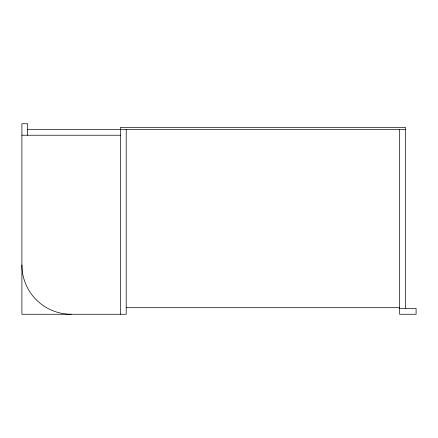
<?xml version="1.0" encoding="UTF-8"?>
<svg xmlns="http://www.w3.org/2000/svg" width="438" height="438" viewBox="0 0 438 438"><rect width="100%" height="100%" fill="white"/><g stroke="black" fill="none" stroke-linecap="round" stroke-linejoin="round"><path stroke-width="0.66" d="M27.649 129.484L405.424 129.484M21.9 135.232L120.45 135.232M126.199 307.695L399.675 307.695M399.675 308.516L416.1 308.516L416.1 314.265L399.675 314.265L399.675 129.484M405.424 308.516L405.424 127.348L120.45 127.348L120.45 314.265M126.199 129.484L126.199 314.265L21.9 314.265L21.9 123.735L27.649 123.735L27.649 135.232M71.175 314.265A49.275 49.275 0 0 1 21.9 264.99"/></g></svg>
